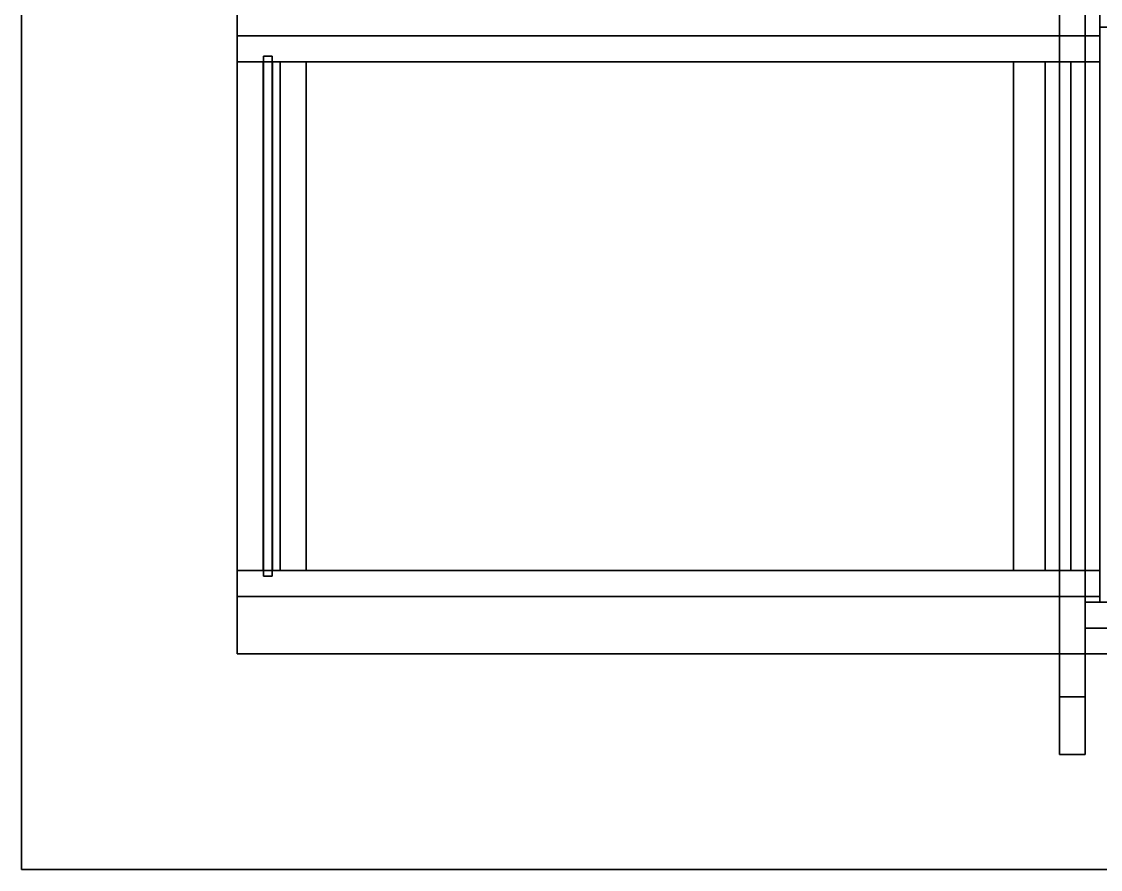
# Model space of a CAD drawing. Extents: x 0 to 4257, y -4384 to 0.
# Drawn here: x 0 to 750, y -4366 to -3776 of the extents above; entities that cross this region are included whole.
import ezdxf

# ---------------------------------------------------------------- set-up
doc = ezdxf.new("R2010")
doc.units = 0
for name, color, linetype in [('LAYER0', 7, 'CONTINUOUS'), ('LAYER1', 7, 'CONTINUOUS'), ('LAYER12', 9, 'CONTINUOUS'), ('LAYER347', 9, 'CONTINUOUS'), ('LAYER348', 45, 'CONTINUOUS'), ('LAYER369', 45, 'CONTINUOUS'), ('LAYER370', 45, 'CONTINUOUS'), ('LAYER371', 45, 'CONTINUOUS'), ('LAYER372', 45, 'CONTINUOUS'), ('LAYER373', 45, 'CONTINUOUS'), ('LAYER374', 45, 'CONTINUOUS'), ('LAYER375', 45, 'CONTINUOUS'), ('LAYER376', 45, 'CONTINUOUS'), ('LAYER377', 45, 'CONTINUOUS'), ('LAYER378', 45, 'CONTINUOUS'), ('LAYER379', 45, 'CONTINUOUS'), ('LAYER380', 45, 'CONTINUOUS'), ('LAYER381', 45, 'CONTINUOUS'), ('LAYER385', 7, 'CONTINUOUS'), ('LAYER439', 45, 'CONTINUOUS'), ('LAYER442', 45, 'CONTINUOUS'), ('LAYER444', 45, 'CONTINUOUS')]:
    doc.layers.add(name, color=color, linetype=linetype)

msp = doc.modelspace()

# ---------------------------------------------------------------- linework, layer by layer
at = {"layer": 'LAYER0'}
for points, invisible_edges in [([(609, -946, 359), (0, -4366, 359), (0, -946, 359), (609, -946, 359)], 1), ([(0, -4366, 359), (609, -946, 359), (4239, -4366, 359), (0, -4366, 359)], 3), ([(0, -946, 364), (0, -4366, 359), (0, -4366, 364), (0, -946, 364)], 1), ([(0, -4366, 359), (0, -946, 364), (0, -946, 359), (0, -4366, 359)], 1), ([(4239, -4366, 364), (0, -946, 364), (0, -4366, 364), (4239, -4366, 364)], 1), ([(0, -946, 364), (4239, -4366, 364), (609, -946, 364), (0, -946, 364)], 3), ([(4239, -4366, 359), (609, -946, 359), (1784, -1454, 359), (4239, -4366, 359)], 7), ([(609, -946, 364), (4239, -4366, 364), (1784, -1454, 364), (609, -946, 364)], 7), ([(4239, -4366, 364), (0, -4366, 359), (4239, -4366, 359), (4239, -4366, 364)], 1), ([(0, -4366, 359), (4239, -4366, 364), (0, -4366, 364), (0, -4366, 359)], 1)]:
    msp.add_3dface(points, dxfattribs=dict(at, invisible_edges=invisible_edges))
at = {"layer": 'LAYER1'}
for points, invisible_edges in [([(0, -946, 364), (150, -1096, 364), (0, -4366, 364), (0, -946, 364)], 3), ([(0, -946, 2700), (0, -4366, 364), (0, -4366, 2700), (0, -946, 2700)], 1), ([(0, -4366, 364), (0, -946, 2700), (0, -946, 364), (0, -4366, 364)], 1), ([(150, -4216, 364), (0, -4366, 364), (150, -1096, 364), (150, -4216, 364)], 3), ([(150, -1096, 364), (150, -4216, 2700), (150, -4216, 364), (150, -1096, 364)], 1), ([(150, -4216, 2700), (150, -1096, 364), (150, -1096, 2700), (150, -4216, 2700)], 1), ([(0, -4366, 364), (150, -4216, 364), (4239, -4366, 364), (0, -4366, 364)], 3), ([(4239, -4366, 364), (150, -4216, 364), (4089, -4216, 364), (4239, -4366, 364)], 5), ([(150, -4216, 2700), (4089, -4216, 364), (150, -4216, 364), (150, -4216, 2700)], 1), ([(4089, -4216, 364), (150, -4216, 2700), (4089, -4216, 2700), (4089, -4216, 364)], 1), ([(4239, -4366, 2700), (0, -4366, 364), (4239, -4366, 364), (4239, -4366, 2700)], 1), ([(0, -4366, 364), (4239, -4366, 2700), (0, -4366, 2700), (0, -4366, 364)], 1)]:
    msp.add_3dface(points, dxfattribs=dict(at, invisible_edges=invisible_edges))
at = {"layer": 'LAYER12', "invisible_edges": 1}
for points in [[(150, -3786, 364), (750, -3768, 364), (750, -3786, 364), (150, -3786, 364)], [(750, -3768, 364), (150, -3786, 364), (150, -3768, 364), (750, -3768, 364)], [(150, -3768, 2650), (750, -3786, 2650), (750, -3768, 2650), (150, -3768, 2650)], [(750, -3786, 2650), (150, -3768, 2650), (150, -3786, 2650), (750, -3786, 2650)], [(150, -3786, 364), (150, -3768, 2650), (150, -3768, 364), (150, -3786, 364)], [(150, -3768, 2650), (150, -3786, 364), (150, -3786, 2650), (150, -3768, 2650)], [(750, -3786, 2650), (750, -3768, 364), (750, -3768, 2650), (750, -3786, 2650)], [(750, -3768, 364), (750, -3786, 2650), (750, -3786, 364), (750, -3768, 364)], [(750, -3786, 2650), (150, -3786, 364), (750, -3786, 364), (750, -3786, 2650)], [(150, -3786, 364), (750, -3786, 2650), (150, -3786, 2650), (150, -3786, 364)]]:
    msp.add_3dface(points, dxfattribs=at)
at = {"layer": 'LAYER347', "invisible_edges": 1}
for points in [[(722, -3786, 2650), (722, -1086, 2720), (722, -1086, 2650), (722, -3786, 2650)], [(722, -1086, 2720), (722, -3786, 2650), (722, -3786, 2720), (722, -1086, 2720)], [(740, -3786, 2720), (722, -1086, 2720), (722, -3786, 2720), (740, -3786, 2720)], [(722, -1086, 2720), (740, -3786, 2720), (740, -1086, 2720), (722, -1086, 2720)], [(740, -1086, 2650), (722, -3786, 2650), (722, -1086, 2650), (740, -1086, 2650)], [(722, -3786, 2650), (740, -1086, 2650), (740, -3786, 2650), (722, -3786, 2650)], [(740, -3786, 2720), (740, -1086, 2650), (740, -1086, 2720), (740, -3786, 2720)], [(740, -1086, 2650), (740, -3786, 2720), (740, -3786, 2650), (740, -1086, 2650)], [(722, -3786, 2650), (740, -3786, 2720), (722, -3786, 2720), (722, -3786, 2650)], [(740, -3786, 2720), (722, -3786, 2650), (740, -3786, 2650), (740, -3786, 2720)]]:
    msp.add_3dface(points, dxfattribs=at)
at = {"layer": 'LAYER348', "invisible_edges": 1}
for points in [[(722, -4286, 2650), (722, -3786, 2720), (722, -3786, 2650), (722, -4286, 2650)], [(722, -3786, 2720), (722, -4286, 2650), (722, -4286, 2720), (722, -3786, 2720)], [(740, -3786, 2650), (722, -3786, 2720), (740, -3786, 2720), (740, -3786, 2650)], [(722, -3786, 2720), (740, -3786, 2650), (722, -3786, 2650), (722, -3786, 2720)], [(740, -4286, 2720), (722, -3786, 2720), (722, -4286, 2720), (740, -4286, 2720)], [(722, -3786, 2720), (740, -4286, 2720), (740, -3786, 2720), (722, -3786, 2720)], [(740, -3786, 2650), (722, -4286, 2650), (722, -3786, 2650), (740, -3786, 2650)], [(722, -4286, 2650), (740, -3786, 2650), (740, -4286, 2650), (722, -4286, 2650)], [(740, -4286, 2720), (740, -3786, 2650), (740, -3786, 2720), (740, -4286, 2720)], [(740, -3786, 2650), (740, -4286, 2720), (740, -4286, 2650), (740, -3786, 2650)], [(722, -4286, 2650), (740, -4286, 2720), (722, -4286, 2720), (722, -4286, 2650)], [(740, -4286, 2720), (722, -4286, 2650), (740, -4286, 2650), (740, -4286, 2720)]]:
    msp.add_3dface(points, dxfattribs=at)
at = {"layer": 'LAYER369', "invisible_edges": 1}
for points in [[(174.6, -4158, 980), (750, -3804, 980), (174.6, -3804, 980), (174.6, -4158, 980)], [(750, -3804, 980), (174.6, -4158, 980), (750, -4158, 980), (750, -3804, 980)], [(174.6, -3804, 962), (750, -3804, 980), (750, -3804, 962), (174.6, -3804, 962)], [(750, -3804, 980), (174.6, -3804, 962), (174.6, -3804, 980), (750, -3804, 980)], [(174.6, -3804, 962), (174.6, -4158, 980), (174.6, -3804, 980), (174.6, -3804, 962)], [(174.6, -4158, 980), (174.6, -3804, 962), (174.6, -4158, 962), (174.6, -4158, 980)], [(750, -4158, 962), (174.6, -3804, 962), (750, -3804, 962), (750, -4158, 962)], [(174.6, -3804, 962), (750, -4158, 962), (174.6, -4158, 962), (174.6, -3804, 962)], [(750, -4158, 962), (750, -3804, 980), (750, -4158, 980), (750, -4158, 962)], [(750, -3804, 980), (750, -4158, 962), (750, -3804, 962), (750, -3804, 980)], [(174.6, -4158, 980), (750, -4158, 962), (750, -4158, 980), (174.6, -4158, 980)], [(750, -4158, 962), (174.6, -4158, 980), (174.6, -4158, 962), (750, -4158, 962)]]:
    msp.add_3dface(points, dxfattribs=at)
at = {"layer": 'LAYER370', "invisible_edges": 1}
for points in [[(174.6, -4158, 1163), (750, -3804, 1163), (174.6, -3804, 1163), (174.6, -4158, 1163)], [(750, -3804, 1163), (174.6, -4158, 1163), (750, -4158, 1163), (750, -3804, 1163)], [(174.6, -3804, 1145), (750, -3804, 1163), (750, -3804, 1145), (174.6, -3804, 1145)], [(750, -3804, 1163), (174.6, -3804, 1145), (174.6, -3804, 1163), (750, -3804, 1163)], [(174.6, -3804, 1145), (174.6, -4158, 1163), (174.6, -3804, 1163), (174.6, -3804, 1145)], [(174.6, -4158, 1163), (174.6, -3804, 1145), (174.6, -4158, 1145), (174.6, -4158, 1163)], [(750, -4158, 1145), (174.6, -3804, 1145), (750, -3804, 1145), (750, -4158, 1145)], [(174.6, -3804, 1145), (750, -4158, 1145), (174.6, -4158, 1145), (174.6, -3804, 1145)], [(750, -4158, 1145), (750, -3804, 1163), (750, -4158, 1163), (750, -4158, 1145)], [(750, -3804, 1163), (750, -4158, 1145), (750, -3804, 1145), (750, -3804, 1163)], [(174.6, -4158, 1163), (750, -4158, 1145), (750, -4158, 1163), (174.6, -4158, 1163)], [(750, -4158, 1145), (174.6, -4158, 1163), (174.6, -4158, 1145), (750, -4158, 1145)]]:
    msp.add_3dface(points, dxfattribs=at)
at = {"layer": 'LAYER371', "invisible_edges": 1}
for points in [[(150, -4158, 2650), (750, -4158, 364), (150, -4158, 364), (150, -4158, 2650)], [(750, -4158, 364), (150, -4158, 2650), (750, -4158, 2650), (750, -4158, 364)], [(150, -4176, 364), (750, -4158, 364), (750, -4176, 364), (150, -4176, 364)], [(750, -4158, 364), (150, -4176, 364), (150, -4158, 364), (750, -4158, 364)], [(150, -4158, 2650), (750, -4176, 2650), (750, -4158, 2650), (150, -4158, 2650)], [(750, -4176, 2650), (150, -4158, 2650), (150, -4176, 2650), (750, -4176, 2650)], [(150, -4176, 364), (150, -4158, 2650), (150, -4158, 364), (150, -4176, 364)], [(150, -4158, 2650), (150, -4176, 364), (150, -4176, 2650), (150, -4158, 2650)], [(750, -4176, 2650), (750, -4158, 364), (750, -4158, 2650), (750, -4176, 2650)], [(750, -4158, 364), (750, -4176, 2650), (750, -4176, 364), (750, -4158, 364)], [(750, -4176, 2650), (150, -4176, 364), (750, -4176, 364), (750, -4176, 2650)], [(150, -4176, 364), (750, -4176, 2650), (150, -4176, 2650), (150, -4176, 364)]]:
    msp.add_3dface(points, dxfattribs=at)
at = {"layer": 'LAYER372', "invisible_edges": 1}
for points in [[(150, -3804, 364), (750, -3786, 364), (750, -3804, 364), (150, -3804, 364)], [(750, -3786, 364), (150, -3804, 364), (150, -3786, 364), (750, -3786, 364)], [(150, -3786, 2650), (750, -3804, 2650), (750, -3786, 2650), (150, -3786, 2650)], [(750, -3804, 2650), (150, -3786, 2650), (150, -3804, 2650), (750, -3804, 2650)], [(150, -3786, 2650), (150, -3804, 364), (150, -3804, 2650), (150, -3786, 2650)], [(150, -3804, 364), (150, -3786, 2650), (150, -3786, 364), (150, -3804, 364)], [(750, -3786, 364), (150, -3786, 2650), (750, -3786, 2650), (750, -3786, 364)], [(150, -3786, 2650), (750, -3786, 364), (150, -3786, 364), (150, -3786, 2650)], [(750, -3786, 364), (750, -3804, 2650), (750, -3804, 364), (750, -3786, 364)], [(750, -3804, 2650), (750, -3786, 364), (750, -3786, 2650), (750, -3804, 2650)], [(150, -3804, 364), (750, -3804, 2650), (150, -3804, 2650), (150, -3804, 364)], [(750, -3804, 2650), (150, -3804, 364), (750, -3804, 364), (750, -3804, 2650)]]:
    msp.add_3dface(points, dxfattribs=at)
at = {"layer": 'LAYER373', "invisible_edges": 1}
for points in [[(150, -3804, 444), (750, -4158, 444), (150, -4158, 444), (150, -3804, 444)], [(750, -4158, 444), (150, -3804, 444), (750, -3804, 444), (750, -4158, 444)], [(150, -3804, 444), (750, -3804, 462), (750, -3804, 444), (150, -3804, 444)], [(750, -3804, 462), (150, -3804, 444), (150, -3804, 462), (750, -3804, 462)], [(150, -4158, 462), (150, -3804, 444), (150, -4158, 444), (150, -4158, 462)], [(150, -3804, 444), (150, -4158, 462), (150, -3804, 462), (150, -3804, 444)], [(750, -3804, 462), (150, -4158, 462), (750, -4158, 462), (750, -3804, 462)], [(150, -4158, 462), (750, -3804, 462), (150, -3804, 462), (150, -4158, 462)], [(750, -3804, 462), (750, -4158, 444), (750, -3804, 444), (750, -3804, 462)], [(750, -4158, 444), (750, -3804, 462), (750, -4158, 462), (750, -4158, 444)], [(150, -4158, 462), (750, -4158, 444), (750, -4158, 462), (150, -4158, 462)], [(750, -4158, 444), (150, -4158, 462), (150, -4158, 444), (750, -4158, 444)]]:
    msp.add_3dface(points, dxfattribs=at)
at = {"layer": 'LAYER374', "invisible_edges": 1}
for points in [[(712, -3804, 444), (712, -4158, 364), (712, -4158, 444), (712, -3804, 444)], [(712, -4158, 364), (712, -3804, 444), (712, -3804, 364), (712, -4158, 364)], [(730, -3804, 364), (712, -4158, 364), (712, -3804, 364), (730, -3804, 364)], [(712, -4158, 364), (730, -3804, 364), (730, -4158, 364), (712, -4158, 364)], [(712, -3804, 444), (730, -3804, 364), (712, -3804, 364), (712, -3804, 444)], [(730, -3804, 364), (712, -3804, 444), (730, -3804, 444), (730, -3804, 364)], [(730, -4158, 444), (712, -3804, 444), (712, -4158, 444), (730, -4158, 444)], [(712, -3804, 444), (730, -4158, 444), (730, -3804, 444), (712, -3804, 444)], [(730, -3804, 364), (730, -4158, 444), (730, -4158, 364), (730, -3804, 364)], [(730, -4158, 444), (730, -3804, 364), (730, -3804, 444), (730, -4158, 444)], [(730, -4158, 444), (712, -4158, 364), (730, -4158, 364), (730, -4158, 444)], [(712, -4158, 364), (730, -4158, 444), (712, -4158, 444), (712, -4158, 364)]]:
    msp.add_3dface(points, dxfattribs=at)
at = {"layer": 'LAYER375', "invisible_edges": 1}
for points in [[(180, -3804, 444), (180, -4158, 364), (180, -4158, 444), (180, -3804, 444)], [(180, -4158, 364), (180, -3804, 444), (180, -3804, 364), (180, -4158, 364)], [(198, -3804, 364), (180, -4158, 364), (180, -3804, 364), (198, -3804, 364)], [(180, -4158, 364), (198, -3804, 364), (198, -4158, 364), (180, -4158, 364)], [(180, -3804, 444), (198, -3804, 364), (180, -3804, 364), (180, -3804, 444)], [(198, -3804, 364), (180, -3804, 444), (198, -3804, 444), (198, -3804, 364)], [(198, -4158, 444), (180, -3804, 444), (180, -4158, 444), (198, -4158, 444)], [(180, -3804, 444), (198, -4158, 444), (198, -3804, 444), (180, -3804, 444)], [(198, -3804, 364), (198, -4158, 444), (198, -4158, 364), (198, -3804, 364)], [(198, -4158, 444), (198, -3804, 364), (198, -3804, 444), (198, -4158, 444)], [(198, -4158, 444), (180, -4158, 364), (198, -4158, 364), (198, -4158, 444)], [(180, -4158, 364), (198, -4158, 444), (180, -4158, 444), (180, -4158, 364)]]:
    msp.add_3dface(points, dxfattribs=at)
at = {"layer": 'LAYER376', "invisible_edges": 1}
for points in [[(150, -4158, 2649), (750, -3804, 2649), (150, -3804, 2649), (150, -4158, 2649)], [(750, -3804, 2649), (150, -4158, 2649), (750, -4158, 2649), (750, -3804, 2649)], [(150, -3804, 2631), (750, -3804, 2649), (750, -3804, 2631), (150, -3804, 2631)], [(750, -3804, 2649), (150, -3804, 2631), (150, -3804, 2649), (750, -3804, 2649)], [(150, -3804, 2631), (150, -4158, 2649), (150, -3804, 2649), (150, -3804, 2631)], [(150, -4158, 2649), (150, -3804, 2631), (150, -4158, 2631), (150, -4158, 2649)], [(750, -4158, 2631), (150, -3804, 2631), (750, -3804, 2631), (750, -4158, 2631)], [(150, -3804, 2631), (750, -4158, 2631), (150, -4158, 2631), (150, -3804, 2631)], [(750, -4158, 2631), (750, -3804, 2649), (750, -4158, 2649), (750, -4158, 2631)], [(750, -3804, 2649), (750, -4158, 2631), (750, -3804, 2631), (750, -3804, 2649)], [(150, -4158, 2649), (750, -4158, 2631), (750, -4158, 2649), (150, -4158, 2649)], [(750, -4158, 2631), (150, -4158, 2649), (150, -4158, 2631), (750, -4158, 2631)]]:
    msp.add_3dface(points, dxfattribs=at)
at = {"layer": 'LAYER377', "invisible_edges": 1}
for points in [[(168.3, -3800, 458), (174.3, -4162, 458), (168.3, -4162, 458), (168.3, -3800, 458)], [(174.3, -4162, 458), (168.3, -3800, 458), (174.3, -3800, 458), (174.3, -4162, 458)], [(174.3, -3800, 2635), (168.3, -4162, 2635), (174.3, -4162, 2635), (174.3, -3800, 2635)], [(168.3, -4162, 2635), (174.3, -3800, 2635), (168.3, -3800, 2635), (168.3, -4162, 2635)], [(168.3, -3800, 458), (174.3, -3800, 2635), (174.3, -3800, 458), (168.3, -3800, 458)], [(174.3, -3800, 2635), (168.3, -3800, 458), (168.3, -3800, 2635), (174.3, -3800, 2635)], [(168.3, -4162, 2635), (168.3, -3800, 458), (168.3, -4162, 458), (168.3, -4162, 2635)], [(168.3, -3800, 458), (168.3, -4162, 2635), (168.3, -3800, 2635), (168.3, -3800, 458)], [(174.3, -3800, 2635), (174.3, -4162, 458), (174.3, -3800, 458), (174.3, -3800, 2635)], [(174.3, -4162, 458), (174.3, -3800, 2635), (174.3, -4162, 2635), (174.3, -4162, 458)], [(168.3, -4162, 2635), (174.3, -4162, 458), (174.3, -4162, 2635), (168.3, -4162, 2635)], [(174.3, -4162, 458), (168.3, -4162, 2635), (168.3, -4162, 458), (174.3, -4162, 458)]]:
    msp.add_3dface(points, dxfattribs=at)
at = {"layer": 'LAYER378', "invisible_edges": 1}
for points in [[(150, -3804, 1606.5), (150, -4158, 1486.5), (150, -4158, 1606.5), (150, -3804, 1606.5)], [(150, -4158, 1486.5), (150, -3804, 1606.5), (150, -3804, 1486.5), (150, -4158, 1486.5)], [(168, -3804, 1486.5), (150, -4158, 1486.5), (150, -3804, 1486.5), (168, -3804, 1486.5)], [(150, -4158, 1486.5), (168, -3804, 1486.5), (168, -4158, 1486.5), (150, -4158, 1486.5)], [(150, -3804, 1606.5), (168, -3804, 1486.5), (150, -3804, 1486.5), (150, -3804, 1606.5)], [(168, -3804, 1486.5), (150, -3804, 1606.5), (168, -3804, 1606.5), (168, -3804, 1486.5)], [(168, -4158, 1606.5), (150, -3804, 1606.5), (150, -4158, 1606.5), (168, -4158, 1606.5)], [(150, -3804, 1606.5), (168, -4158, 1606.5), (168, -3804, 1606.5), (150, -3804, 1606.5)], [(168, -3804, 1486.5), (168, -4158, 1606.5), (168, -4158, 1486.5), (168, -3804, 1486.5)], [(168, -4158, 1606.5), (168, -3804, 1486.5), (168, -3804, 1606.5), (168, -4158, 1606.5)], [(168, -4158, 1606.5), (150, -4158, 1486.5), (168, -4158, 1486.5), (168, -4158, 1606.5)], [(150, -4158, 1486.5), (168, -4158, 1606.5), (150, -4158, 1606.5), (150, -4158, 1486.5)]]:
    msp.add_3dface(points, dxfattribs=at)
at = {"layer": 'LAYER379', "invisible_edges": 1}
for points in [[(174.6, -4158, 1534.5), (690, -3804, 1534.5), (174.6, -3804, 1534.5), (174.6, -4158, 1534.5)], [(690, -3804, 1534.5), (174.6, -4158, 1534.5), (690, -4158, 1534.5), (690, -3804, 1534.5)], [(174.6, -3804, 1516.5), (690, -3804, 1534.5), (690, -3804, 1516.5), (174.6, -3804, 1516.5)], [(690, -3804, 1534.5), (174.6, -3804, 1516.5), (174.6, -3804, 1534.5), (690, -3804, 1534.5)], [(174.6, -3804, 1516.5), (174.6, -4158, 1534.5), (174.6, -3804, 1534.5), (174.6, -3804, 1516.5)], [(174.6, -4158, 1534.5), (174.6, -3804, 1516.5), (174.6, -4158, 1516.5), (174.6, -4158, 1534.5)], [(690, -4158, 1516.5), (174.6, -3804, 1516.5), (690, -3804, 1516.5), (690, -4158, 1516.5)], [(174.6, -3804, 1516.5), (690, -4158, 1516.5), (174.6, -4158, 1516.5), (174.6, -3804, 1516.5)], [(690, -4158, 1516.5), (690, -3804, 1534.5), (690, -4158, 1534.5), (690, -4158, 1516.5)], [(690, -3804, 1534.5), (690, -4158, 1516.5), (690, -3804, 1516.5), (690, -3804, 1534.5)], [(174.6, -4158, 1534.5), (690, -4158, 1516.5), (690, -4158, 1534.5), (174.6, -4158, 1534.5)], [(690, -4158, 1516.5), (174.6, -4158, 1534.5), (174.6, -4158, 1516.5), (690, -4158, 1516.5)]]:
    msp.add_3dface(points, dxfattribs=at)
at = {"layer": 'LAYER380', "invisible_edges": 1}
for points in [[(174.6, -4158, 1906), (690, -3804, 1906), (174.6, -3804, 1906), (174.6, -4158, 1906)], [(690, -3804, 1906), (174.6, -4158, 1906), (690, -4158, 1906), (690, -3804, 1906)], [(174.6, -3804, 1888), (690, -3804, 1906), (690, -3804, 1888), (174.6, -3804, 1888)], [(690, -3804, 1906), (174.6, -3804, 1888), (174.6, -3804, 1906), (690, -3804, 1906)], [(174.6, -3804, 1888), (174.6, -4158, 1906), (174.6, -3804, 1906), (174.6, -3804, 1888)], [(174.6, -4158, 1906), (174.6, -3804, 1888), (174.6, -4158, 1888), (174.6, -4158, 1906)], [(690, -4158, 1888), (174.6, -3804, 1888), (690, -3804, 1888), (690, -4158, 1888)], [(174.6, -3804, 1888), (690, -4158, 1888), (174.6, -4158, 1888), (174.6, -3804, 1888)], [(690, -4158, 1888), (690, -3804, 1906), (690, -4158, 1906), (690, -4158, 1888)], [(690, -3804, 1906), (690, -4158, 1888), (690, -3804, 1888), (690, -3804, 1906)], [(174.6, -4158, 1906), (690, -4158, 1888), (690, -4158, 1906), (174.6, -4158, 1906)], [(690, -4158, 1888), (174.6, -4158, 1906), (174.6, -4158, 1888), (690, -4158, 1888)]]:
    msp.add_3dface(points, dxfattribs=at)
at = {"layer": 'LAYER381', "invisible_edges": 1}
for points in [[(174.6, -4158, 2277.5), (690, -3804, 2277.5), (174.6, -3804, 2277.5), (174.6, -4158, 2277.5)], [(690, -3804, 2277.5), (174.6, -4158, 2277.5), (690, -4158, 2277.5), (690, -3804, 2277.5)], [(174.6, -3804, 2259.5), (690, -3804, 2277.5), (690, -3804, 2259.5), (174.6, -3804, 2259.5)], [(690, -3804, 2277.5), (174.6, -3804, 2259.5), (174.6, -3804, 2277.5), (690, -3804, 2277.5)], [(174.6, -3804, 2259.5), (174.6, -4158, 2277.5), (174.6, -3804, 2277.5), (174.6, -3804, 2259.5)], [(174.6, -4158, 2277.5), (174.6, -3804, 2259.5), (174.6, -4158, 2259.5), (174.6, -4158, 2277.5)], [(690, -4158, 2259.5), (174.6, -3804, 2259.5), (690, -3804, 2259.5), (690, -4158, 2259.5)], [(174.6, -3804, 2259.5), (690, -4158, 2259.5), (174.6, -4158, 2259.5), (174.6, -3804, 2259.5)], [(690, -4158, 2259.5), (690, -3804, 2277.5), (690, -4158, 2277.5), (690, -4158, 2259.5)], [(690, -3804, 2277.5), (690, -4158, 2259.5), (690, -3804, 2259.5), (690, -3804, 2277.5)], [(174.6, -4158, 2277.5), (690, -4158, 2259.5), (690, -4158, 2277.5), (174.6, -4158, 2277.5)], [(690, -4158, 2259.5), (174.6, -4158, 2277.5), (174.6, -4158, 2259.5), (690, -4158, 2259.5)]]:
    msp.add_3dface(points, dxfattribs=at)
at = {"layer": 'LAYER385', "invisible_edges": 1}
for points in [[(810, -4198, 364), (740, -4216, 364), (740, -4198, 364), (810, -4198, 364)], [(740, -4216, 364), (810, -4198, 364), (810, -4216, 364), (740, -4216, 364)], [(740, -4198, 1449), (740, -4216, 364), (740, -4216, 1449), (740, -4198, 1449)], [(740, -4216, 364), (740, -4198, 1449), (740, -4198, 364), (740, -4216, 364)], [(810, -4216, 1449), (740, -4198, 1449), (740, -4216, 1449), (810, -4216, 1449)], [(740, -4198, 1449), (810, -4216, 1449), (810, -4198, 1449), (740, -4198, 1449)], [(740, -4198, 1449), (810, -4198, 364), (740, -4198, 364), (740, -4198, 1449)], [(810, -4198, 364), (740, -4198, 1449), (810, -4198, 1449), (810, -4198, 364)], [(810, -4216, 1449), (740, -4216, 364), (810, -4216, 364), (810, -4216, 1449)], [(740, -4216, 364), (810, -4216, 1449), (740, -4216, 1449), (740, -4216, 364)]]:
    msp.add_3dface(points, dxfattribs=at)
at = {"layer": 'LAYER439', "invisible_edges": 1}
for points in [[(740, -4180, 1464), (1540, -4180, 364), (740, -4180, 364), (740, -4180, 1464)], [(1540, -4180, 364), (740, -4180, 1464), (1540, -4180, 1464), (1540, -4180, 364)], [(740, -4198, 364), (1540, -4180, 364), (1540, -4198, 364), (740, -4198, 364)], [(1540, -4180, 364), (740, -4198, 364), (740, -4180, 364), (1540, -4180, 364)], [(740, -4180, 1464), (1540, -4198, 1464), (1540, -4180, 1464), (740, -4180, 1464)], [(1540, -4198, 1464), (740, -4180, 1464), (740, -4198, 1464), (1540, -4198, 1464)], [(740, -4198, 364), (740, -4180, 1464), (740, -4180, 364), (740, -4198, 364)], [(740, -4180, 1464), (740, -4198, 364), (740, -4198, 1464), (740, -4180, 1464)], [(1540, -4198, 1464), (740, -4198, 364), (1540, -4198, 364), (1540, -4198, 1464)], [(740, -4198, 364), (1540, -4198, 1464), (740, -4198, 1464), (740, -4198, 364)]]:
    msp.add_3dface(points, dxfattribs=at)
at = {"layer": 'LAYER442', "invisible_edges": 1}
for points in [[(722, -4176, 364), (722, -4246, 2650), (722, -4176, 2650), (722, -4176, 364)], [(722, -4246, 2650), (722, -4176, 364), (722, -4246, 364), (722, -4246, 2650)], [(740, -4176, 2650), (722, -4246, 2650), (740, -4246, 2650), (740, -4176, 2650)], [(722, -4246, 2650), (740, -4176, 2650), (722, -4176, 2650), (722, -4246, 2650)], [(722, -4176, 364), (740, -4246, 364), (722, -4246, 364), (722, -4176, 364)], [(740, -4246, 364), (722, -4176, 364), (740, -4176, 364), (740, -4246, 364)], [(740, -4176, 2650), (722, -4176, 364), (722, -4176, 2650), (740, -4176, 2650)], [(722, -4176, 364), (740, -4176, 2650), (740, -4176, 364), (722, -4176, 364)], [(740, -4246, 364), (740, -4176, 2650), (740, -4246, 2650), (740, -4246, 364)], [(740, -4176, 2650), (740, -4246, 364), (740, -4176, 364), (740, -4176, 2650)], [(740, -4246, 364), (722, -4246, 2650), (722, -4246, 364), (740, -4246, 364)], [(722, -4246, 2650), (740, -4246, 364), (740, -4246, 2650), (722, -4246, 2650)]]:
    msp.add_3dface(points, dxfattribs=at)
at = {"layer": 'LAYER444', "invisible_edges": 1}
for points in [[(750, -4180, 1145), (1540, -3780, 1145), (1540, -4180, 1145), (750, -4180, 1145)], [(1540, -3780, 1145), (750, -4180, 1145), (750, -3780, 1145), (1540, -3780, 1145)], [(750, -3780, 1163), (1540, -3780, 1145), (750, -3780, 1145), (750, -3780, 1163)], [(1540, -3780, 1145), (750, -3780, 1163), (1540, -3780, 1163), (1540, -3780, 1145)], [(750, -4180, 1145), (750, -3780, 1163), (750, -3780, 1145), (750, -4180, 1145)], [(750, -3780, 1163), (750, -4180, 1145), (750, -4180, 1163), (750, -3780, 1163)], [(750, -3780, 1163), (1540, -4180, 1163), (1540, -3780, 1163), (750, -3780, 1163)], [(1540, -4180, 1163), (750, -3780, 1163), (750, -4180, 1163), (1540, -4180, 1163)], [(1540, -4180, 1163), (750, -4180, 1145), (1540, -4180, 1145), (1540, -4180, 1163)], [(750, -4180, 1145), (1540, -4180, 1163), (750, -4180, 1163), (750, -4180, 1145)]]:
    msp.add_3dface(points, dxfattribs=at)

# ---------------------------------------------------------------- meshes
at = {"layer": 'LAYER1'}
mesh = msp.add_polymesh((9, 2), dxfattribs=at)
for k, corner in enumerate([(1634, -150, 2700), (759, -150, 2700), (1634, -1604, 2700), (1634, -150, 2700), (4089, -1604, 2700), (1634, -1604, 2700), (4089, -4216, 2700), (4089, -1604, 2700), (150, -4216, 2700), (4089, -4216, 2700), (150, -1096, 2700), (150, -4216, 2700), (759, -1096, 2700), (150, -1096, 2700), (759, -150, 2700), (759, -1096, 2700), (609, 0, 2700), (609, -946, 2700)]):
    mesh.set_mesh_vertex(divmod(k, 2), corner)

doc.saveas('drawing.dxf')
